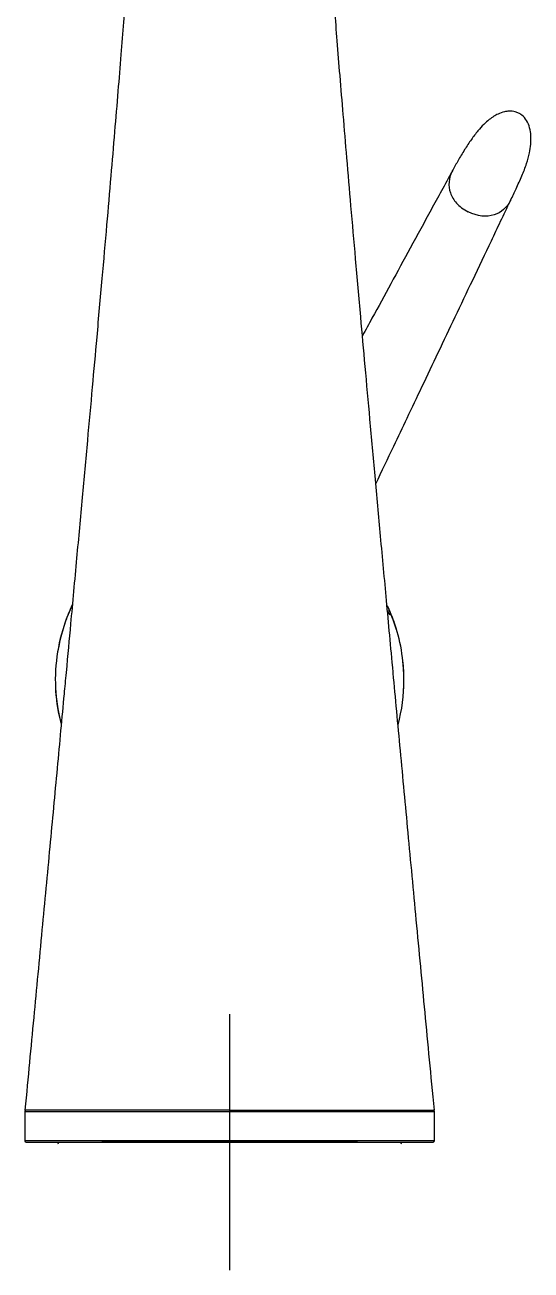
# Model space of a CAD drawing. Header units: millimetres. Extents: x 1617 to 5774, y 11446 to 13973.
# Drawn here: x 3651.3 to 3730.4, y 11778 to 11972.6 of the extents above; entities that cross this region are included whole.
import ezdxf
from ezdxf.lldxf.tags import DXFTag

# ---------------------------------------------------------------- set-up
doc = ezdxf.new("R2010")
doc.units = ezdxf.units.MM
doc.layers.get('0').update_dxf_attribs({"color": 250})
tags = doc.linetypes.add('CENTER2', pattern=[28.575, 19.05, -3.175, 3.175, -3.175]).pattern_tags.tags
tags[10:11] = [DXFTag(74, 4), DXFTag(75, 0), DXFTag(340, '0'), DXFTag(46, 0.0), DXFTag(50, 0.0), DXFTag(44, 0.0), DXFTag(45, 0.0)]
tags[8:9] = [DXFTag(74, 4), DXFTag(75, 0), DXFTag(340, '0'), DXFTag(46, 0.0), DXFTag(50, 0.0), DXFTag(44, 0.0), DXFTag(45, 0.0)]
tags[6:7] = [DXFTag(74, 4), DXFTag(75, 0), DXFTag(340, '0'), DXFTag(46, 0.0), DXFTag(50, 0.0), DXFTag(44, 0.0), DXFTag(45, 0.0)]
tags[4:5] = [DXFTag(74, 4), DXFTag(75, 0), DXFTag(340, '0'), DXFTag(46, 0.0), DXFTag(50, 0.0), DXFTag(44, 0.0), DXFTag(45, 0.0)]

# ---------------------------------------------------------------- blocks, each defined once
blk = doc.blocks.new('23')
at = {"linetype": 'CENTER2'}
for p, q in [((3683.29, 11818), (3683.29, 11778)), ((3703.29, 11798), (3663.29, 11798))]:
    blk.add_line(p, q, dxfattribs=at)
at = {"linetype": 'Continuous'}
for p, q in [((3683.29, 11803), (3651.29, 11803)), ((3651.29, 11802.8), (3715.29, 11802.8)), ((3651.29, 11802.8), (3651.29, 11798.2)), ((3683.29, 11803), (3715.29, 11803)), ((3715.29, 11798.2), (3715.29, 11802.8)), ((3715.29, 11798.2), (3651.29, 11798.2)), ((3651.49, 11798), (3715.09, 11798))]:
    blk.add_line(p, q, dxfattribs=at)
for centre, radius, start, end in [((3683.29, 11870.25), 27.24, 155.1421, 170.782), ((3683.29, 11870.25), 27.25, 155.0918, 160.6885), ((3683.29, 11870.25), 27.25, 154.5428, 160.5355), ((3683.29, 11870.25), 27.25, 16.8791, 25.1675), ((3683.29, 11870.25), 27.24, 16.7213, 25.1162), ((3683.29, 11870.25), 27, 22.0474, 23.7585), ((3683.55, 11870.22), 27.51, 160.4163, 184.0462), ((3683.29, 11870.25), 27.25, 359.9992, 19.7833), ((3683.29, 11870.25), 27.24, 0, 6.3114), ((3683.29, 11870.25), 27.25, 0, 6.2), ((3683.29, 11870.25), 27.24, 181.4874, 194.3878), ((3683.29, 11870.25), 27.25, 181.7252, 191.5295), ((3683.29, 11870.25), 27.25, 345.1007, 0.0005), ((3683.29, 11870.25), 27.24, 356.7653, 0), ((3683.29, 11870.25), 27.25, 357.043, 0), ((3683.29, 11870.25), 27.25, 183.5924, 194.751), ((3651.49, 11802.8), 0.2, 90, 180), ((3715.09, 11802.8), 0.2, 0, 90), ((3651.49, 11798.2), 0.2, 180, 270), ((3657.79, 11798.5), 1.5, 199.4712, 209.8034), ((3708.79, 11798.5), 1.5, 330.1966, 340.5288), ((3715.09, 11798.2), 0.2, 270, 0)]:
    blk.add_arc(centre, radius, start, end, dxfattribs=at)
for points, knots in [([(3668.29, 12002.5), (3668.29, 12002.19), (3668.29, 12001.46), (3668.28, 12000.1), (3668.25, 11998.42), (3668.19, 11996.45), (3668.09, 11994.1), (3667.95, 11991.3), (3667.77, 11988.24), (3667.56, 11984.94), (3667.31, 11981.42), (3667.02, 11977.42), (3666.68, 11972.89), (3666.28, 11967.79), (3665.81, 11962.08), (3665.29, 11955.75), (3664.7, 11948.78), (3664.04, 11941.14), (3663.3, 11932.74), (3662.55, 11924.28), (3661.79, 11915.83), (3661.04, 11907.48), (3660.22, 11898.56), (3659.35, 11889.06), (3658.49, 11879.73), (3657.98, 11874.19), (3657.72, 11871.4)], [0, 0, 0, 0, 0.006577, 0.01773, 0.030346, 0.045113, 0.062718, 0.083852, 0.109202, 0.132528, 0.159217, 0.189603, 0.224021, 0.262804, 0.306287, 0.354804, 0.407556, 0.465778, 0.529783, 0.599887, 0.659452, 0.723127, 0.791067, 0.863422, 0.941965, 1, 1, 1, 1]), ([(3708.85, 11871.44), (3708.47, 11875.56), (3707.86, 11882.12), (3706.9, 11892.55), (3706.04, 11901.95), (3705.24, 11910.81), (3704.49, 11919.08), (3703.74, 11927.45), (3703, 11935.81), (3702.28, 11944.09), (3701.64, 11951.61), (3701.06, 11958.39), (3700.56, 11964.49), (3700.12, 11969.95), (3699.73, 11975.03), (3699.38, 11979.73), (3699.08, 11984.02), (3698.83, 11987.71), (3698.65, 11990.84), (3698.51, 11993.5), (3698.4, 11996.08), (3698.32, 11998.52), (3698.29, 12000.78), (3698.29, 12001.96), (3698.29, 12002.5)], [0, 0, 0, 0, 0.085792, 0.162512, 0.234551, 0.302069, 0.365227, 0.424187, 0.493553, 0.556684, 0.613914, 0.665577, 0.712007, 0.753539, 0.790507, 0.828313, 0.860893, 0.888776, 0.912493, 0.932577, 0.949557, 0.971247, 0.988643, 1, 1, 1, 1]), ([(3727.2, 11945.19), (3727.52, 11945.87), (3728.09, 11947.06), (3728.97, 11949), (3729.69, 11950.84), (3730.16, 11952.5), (3730.39, 11953.96), (3730.42, 11955.3), (3730.23, 11956.56), (3729.78, 11957.69), (3729.12, 11958.46), (3728.47, 11958.87), (3727.81, 11959.11), (3727.05, 11959.19), (3726.13, 11959.06), (3725.33, 11958.76), (3724.55, 11958.33), (3723.8, 11957.8), (3722.95, 11957.04), (3722.01, 11956), (3721.02, 11954.67), (3720, 11953.13), (3719.01, 11951.46), (3718.43, 11950.42), (3718.1, 11949.82)], [0, 0, 0, 0, 0.069734, 0.146066, 0.216661, 0.274856, 0.320638, 0.364421, 0.404757, 0.445033, 0.482784, 0.501164, 0.51931, 0.550379, 0.575314, 0.609501, 0.633245, 0.662949, 0.700189, 0.746891, 0.804286, 0.869871, 0.938029, 1, 1, 1, 1]), ([(3718.11, 11949.84), (3716.89, 11947.6), (3714.86, 11943.88), (3711.59, 11937.87), (3708.53, 11932.26), (3706.03, 11927.67), (3704.55, 11924.95), (3704.05, 11924.03)], [0, 0, 0, 0, 0.0565497, 0.1112023, 0.1622788, 0.2112393, 0.2359066, 0.2359066, 0.2359066, 0.2359066]), ([(3718.11, 11949.84), (3718.09, 11949.79), (3717.54, 11948.75), (3717.36, 11946.92), (3718.63, 11944.73), (3719.82, 11943.81), (3720.57, 11943.43)], [0.4876122, 0.4876122, 0.4876122, 0.4876122, 0.5000002, 0.7500001, 0.8750001, 1, 1, 1, 1]), ([(3706.14, 11900.9), (3707.08, 11902.88), (3708.72, 11906.32), (3711.12, 11911.37), (3713.44, 11916.25), (3715.95, 11921.52), (3718.59, 11927.09), (3721.34, 11932.87), (3724.28, 11939.06), (3726.1, 11942.89), (3727.2, 11945.21)], [0.6113945, 0.6113945, 0.6113945, 0.6113945, 0.6615031, 0.6991347, 0.7414138, 0.7883543, 0.8374056, 0.888575, 0.9433306, 1, 1, 1, 1]), ([(3727.2, 11945.21), (3727.19, 11945.17), (3726.18, 11943.13), (3723.6, 11941.88), (3720.57, 11943.43)], [0.4908856, 0.4908856, 0.4908856, 0.4908856, 0.5000002, 1, 1, 1, 1]), ([(3708.93, 11879.47), (3708.83, 11879.75), (3708.67, 11880.16), (3708.42, 11880.51), (3708.28, 11880.54), (3708.23, 11880.52)], [0, 0, 0, 0, 0.0547168, 0.1025861, 0.1320324, 0.1320324, 0.1320324, 0.1320324]), ([(3657.72, 11871.4), (3657.6, 11870.18), (3657.17, 11865.5), (3656.3, 11856.17), (3655.16, 11843.96), (3653.94, 11831), (3652.62, 11817.01), (3651.79, 11808.31), (3651.29, 11803)], [0, 0, 0, 0, 0.048692, 0.218253, 0.397854, 0.587805, 0.788417, 1, 1, 1, 1]), ([(3715.29, 11803), (3714.75, 11808.61), (3713.88, 11817.79), (3712.49, 11832.52), (3711.21, 11846.14), (3710.02, 11858.88), (3709.21, 11867.53), (3708.85, 11871.39), (3708.85, 11871.44)], [0, 0, 0, 0, 0.223451, 0.434643, 0.633941, 0.821714, 0.99833, 1, 1, 1, 1])]:
    blk.add_open_spline(points, degree=3, knots=knots, dxfattribs=at)

msp = doc.modelspace()

# ---------------------------------------------------------------- block references
msp.add_blockref('23', (0, 0))

doc.saveas('drawing.dxf')
